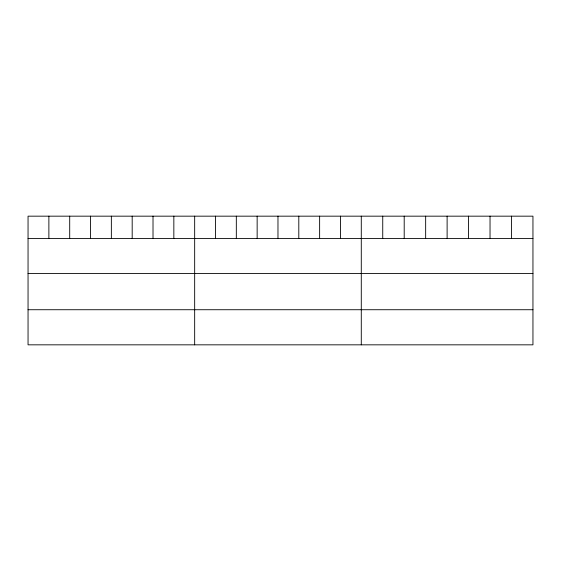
<?xml version="1.0" encoding="UTF-8"?>
<svg xmlns="http://www.w3.org/2000/svg" width="561" height="561" viewBox="0 0 561 561"><rect width="100%" height="100%" fill="white"/><g stroke="black" fill="none" stroke-linecap="round" stroke-linejoin="round"><path stroke-width="0.84" d="M532.95 238.453L532.95 344.833L28.05 344.833L28.05 216.167L532.95 216.167L532.95 238.453L28.05 238.453M28.05 273.558L532.95 273.558M28.05 309.728L532.95 309.728M511.492 216.167L511.492 238.453M490.034 216.167L490.034 238.453M468.575 216.167L468.575 238.453M447.117 216.167L447.117 238.453M425.659 216.167L425.659 238.453M404.201 216.167L404.201 238.453M382.742 216.167L382.742 238.453M361.284 216.167L361.284 344.833M340.457 216.167L340.457 238.453M319.63 216.167L319.63 238.453M298.803 216.167L298.803 238.453M277.976 216.167L277.976 238.453M257.148 216.167L257.148 238.453M236.321 216.167L236.321 238.453M215.494 216.167L215.494 238.453M194.667 216.167L194.667 344.833M173.84 216.167L173.84 238.453M153.013 216.167L153.013 238.453M132.186 216.167L132.186 238.453M111.359 216.167L111.359 238.453M90.531 216.167L90.531 238.453M69.704 216.167L69.704 238.453M48.877 216.167L48.877 238.453"/></g></svg>
